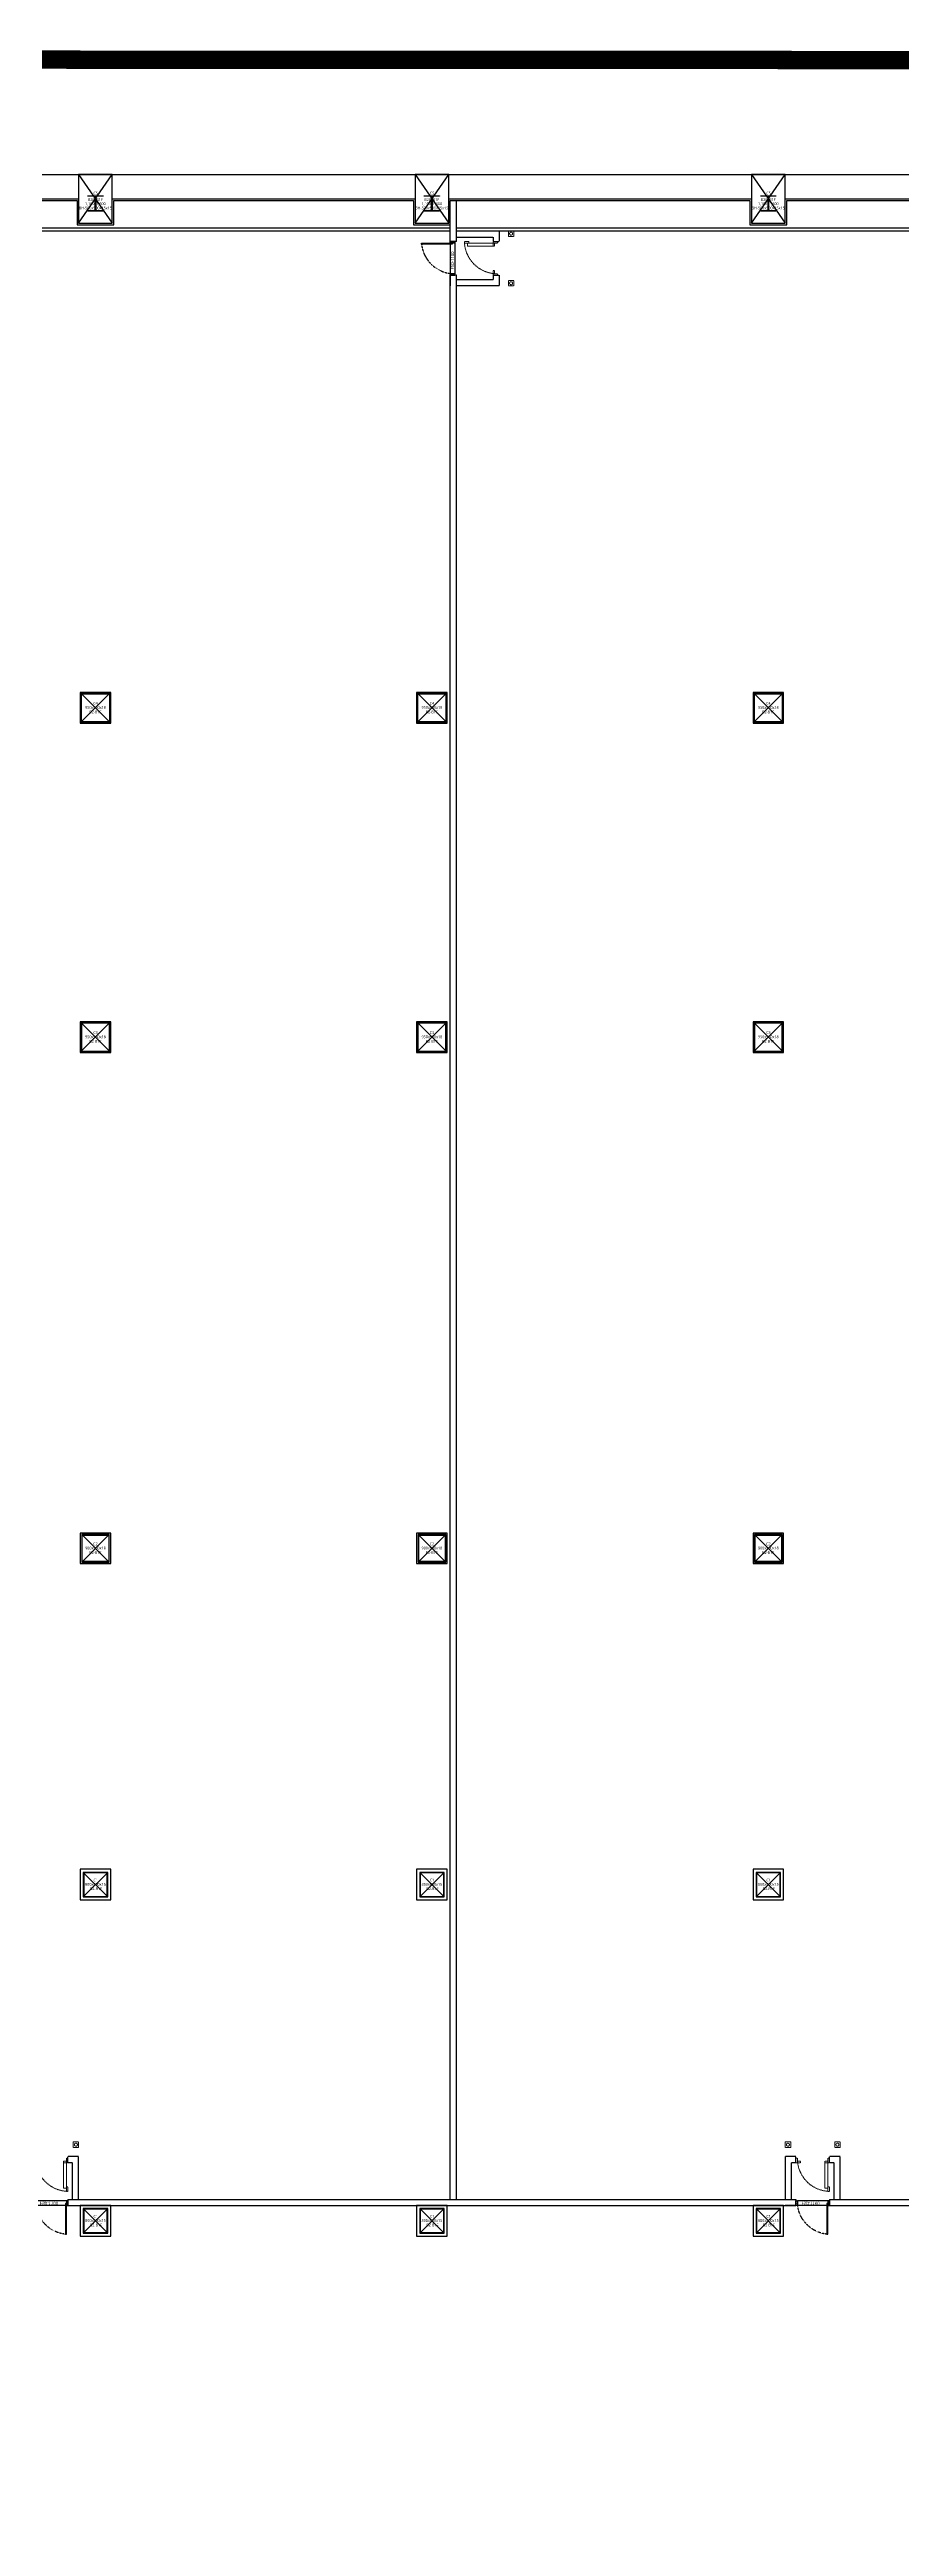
# Model space of a CAD drawing. Header units: millimetres. Extents: x -27408 to 60590, y 623 to 42257.
# Drawn here: x 57569 to 58114, y 17724 to 19309 of the extents above; entities that cross this region are included whole.
import ezdxf
from ezdxf.enums import TextEntityAlignment as Align

# ---------------------------------------------------------------- set-up
doc = ezdxf.new("R2010")
doc.units = ezdxf.units.MM
doc.header["$LTSCALE"] = 100
doc.header["$MEASUREMENT"] = 0
doc.header["$PDSIZE"] = -10
doc.linetypes.add('-HID', pattern=[2.5, 1.5, -1])
doc.linetypes.add('HID', pattern=[2.5, 1.5, -1])
doc.layers.get('0').update_dxf_attribs({"linetype": 'CONTINUOUS'})
doc.layers.get('Defpoints').update_dxf_attribs({"color": 171, "linetype": 'CONTINUOUS'})
doc.layers.add('#프레임 라인', color=189, linetype='CONTINUOUS', plot=False)
for name, color, linetype in [('DOOR', 4, 'CONTINUOUS'), ('DOOR ELE', 253, 'CONTINUOUS'), ('DOOR(OPEN ELE)', 5, 'CONTINUOUS'), ('ELE9', 9, 'CONTINUOUS'), ('FIN(패널-200글라스울64k)', 4, 'CONTINUOUS'), ('FIN(패널-T150 방열)', 9, 'CONTINUOUS'), ('STEEL', 5, 'CONTINUOUS'), ('단열패널-방열문(저온공사분)', 251, 'CONTINUOUS')]:
    doc.layers.add(name, color=color, linetype=linetype)
doc.styles.add('TE', font='malgun_0.ttf')
doc.styles.add('나눔바른고딕', font='NanumBarunGothic.ttf')

# ---------------------------------------------------------------- blocks, each defined once
blk = doc.blocks.new('C5-B2-B1F')
at = {"color": 0, "linetype": 'ByBlock', "ltscale": 0.5}
for p, q in [((-8, 85), (-250, 85)), ((-8, -385), (-8, 85)), ((250, 85), (8, 85)), ((8, 85), (8, -385)), ((-250, -385), (-8, -385)), ((8, -385), (250, -385))]:
    blk.add_line(p, q, dxfattribs=at)
blk.add_lwpolyline([(-550, -800), (550, -800), (550, 800), (-550, 800)], close=True)
for points in [[(-250, 85), (-250, 100), (250, 100), (250, 85)], [(250, -385), (250, -400), (-250, -400), (-250, -385)]]:
    blk.add_lwpolyline(points, dxfattribs=at)
at = {"layer": 'Defpoints', "ltscale": 10000}
for p, q in [((-550, -800), (550, 800)), ((-550, 800), (550, -800))]:
    blk.add_line(p, q, dxfattribs=at)
at = {"layer": 'Defpoints', "style": 'TE'}
for s, p in [('B2F~B1F', (-4, -70)), ('C5', (7, 142)), ('BH-500x500x15x15', (-4, -344)), ('1,100x1,600', (-4, -205))]:
    blk.add_text(s, height=90, dxfattribs=at).set_placement(p, align=Align.CENTER)
blk = doc.blocks.new('C3-B2-B1F')
at = {"layer": '#프레임 라인', "ltscale": 0.1}
blk.add_lwpolyline([(-500, -500), (500, -500), (500, 500), (-500, 500)], close=True, dxfattribs=at)
for points in [[(-475, -475), (475, -475), (475, 475), (-475, 475)], [(-457, -457), (457, -457), (457, 457), (-457, 457)]]:
    blk.add_lwpolyline(points, close=True)
at = {"layer": 'Defpoints', "ltscale": 10000}
for p, q in [((-475, -475), (475, 475)), ((475, -475), (-475, 475))]:
    blk.add_line(p, q, dxfattribs=at)
at = {"layer": 'Defpoints', "style": 'TE'}
for s, p in [('950x950x18', (0, -35)), ('C3', (0, 102)), ('B2-B1F', (-6, -182))]:
    blk.add_text(s, height=90, dxfattribs=at).set_placement(p, align=Align.CENTER)
blk = doc.blocks.new('*U221')
at = {"color": 0, "linetype": 'ByBlock'}
for p, q in [((450, 450), (-450, 450)), ((-450, 450), (-450, -450)), ((-432, 432), (432, 432)), ((-432, -432), (-432, 432)), ((432, 432), (432, -432)), ((450, -450), (450, 450)), ((-450, -450), (450, -450)), ((432, -432), (-432, -432))]:
    blk.add_line(p, q, dxfattribs=at)
at = {"layer": 'Defpoints'}
blk.add_point((0, 0), dxfattribs=at)
blk = doc.blocks.new('C2-B2-B1F')
at = {"layer": '#프레임 라인', "ltscale": 0.1}
blk.add_lwpolyline([(-500, -500), (500, -500), (500, 500), (-500, 500)], close=True, dxfattribs=at)
at = {"layer": 'Defpoints', "ltscale": 10000}
for p, q in [((-450, -450), (450, 450)), ((450, -450), (-450, 450))]:
    blk.add_line(p, q, dxfattribs=at)
at = {"ltscale": 0.1}
blk.add_blockref('*U221', (0, 0), dxfattribs=at)
at = {"layer": 'Defpoints', "style": 'TE'}
for s, p in [('900x900x18', (0, -35)), ('C2', (0, 102)), ('B2-B1F', (-6, -182))]:
    blk.add_text(s, height=90, dxfattribs=at).set_placement(p, align=Align.CENTER)
blk = doc.blocks.new('C1-B2-B1')
at = {"layer": '#프레임 라인', "ltscale": 0.1}
blk.add_lwpolyline([(-500, -500), (500, -500), (500, 500), (-500, 500)], close=True, dxfattribs=at)
for points in [[(-400, -400), (400, -400), (400, 400), (-400, 400)], [(-385, -385), (385, -385), (385, 385), (-385, 385)]]:
    blk.add_lwpolyline(points, close=True)
at = {"layer": 'Defpoints', "ltscale": 10000}
for p, q in [((-400, -400), (400, 400)), ((400, -400), (-400, 400))]:
    blk.add_line(p, q, dxfattribs=at)
at = {"layer": 'Defpoints', "style": 'TE'}
for s, p in [('800x800x15', (0, -35)), ('C1', (9, 102)), ('B2-B1F', (15, -182))]:
    blk.add_text(s, height=90, dxfattribs=at).set_placement(p, align=Align.CENTER)
blk = doc.blocks.new('*U229')
at = {"color": 0, "linetype": 'ByBlock'}
for p, q in [((475, 475), (-475, 475)), ((-475, 475), (-475, -475)), ((-457, 457), (457, 457)), ((-457, -457), (-457, 457)), ((457, 457), (457, -457)), ((475, -475), (475, 475)), ((-475, -475), (475, -475)), ((457, -457), (-457, -457))]:
    blk.add_line(p, q, dxfattribs=at)
at = {"layer": 'Defpoints'}
blk.add_point((0, 0), dxfattribs=at)
blk = doc.blocks.new('C4-B2-B1F')
at = {"layer": '#프레임 라인', "ltscale": 0.1}
blk.add_lwpolyline([(-500, -500), (500, -500), (500, 500), (-500, 500)], close=True, dxfattribs=at)
at = {"layer": 'Defpoints', "ltscale": 10000}
for p, q in [((-475, -475), (475, 475)), ((475, -475), (-475, 475))]:
    blk.add_line(p, q, dxfattribs=at)
at = {"ltscale": 0.1}
blk.add_blockref('*U229', (0, 0), dxfattribs=at)
at = {"layer": 'Defpoints', "style": 'TE'}
for s, p in [('950x950x18', (0, -35)), ('C4', (0, 102)), ('B2-B1F', (-6, -182))]:
    blk.add_text(s, height=90, dxfattribs=at).set_placement(p, align=Align.CENTER)
blk = doc.blocks.new('A$C48EA7C17')
at = {"layer": 'DOOR'}
for points in [[(965, 1088), (1000, 1088), (1000, 88), (965, 88)], [(-50, 0), (0, 0), (0, 150), (-50, 150)], [(1050, 0), (1000, 0), (1000, 150), (1050, 150)]]:
    blk.add_lwpolyline(points, close=True, dxfattribs=at)
at = {"layer": 'DOOR ELE', "ltscale": 0.1}
for points in [[(965, 150), (0, 150)], [(1000, 0), (0, 0)]]:
    blk.add_lwpolyline(points, dxfattribs=at)
at = {"layer": 'DOOR(OPEN ELE)', "linetype": 'HID', "ltscale": 0.05}
blk.add_arc((1084, 7), 1087, 96.27854, 175.76232, dxfattribs=at)
at = {"layer": 'Defpoints', "style": '나눔바른고딕'}
blk.add_text('FSD-1100', height=100, dxfattribs=at).set_placement((139, 28))
blk = doc.blocks.new('A$C236D454C')
at = {"layer": 'FIN(패널-200글라스울64k)', "ltscale": 1000}
for points in [[(0, 1112), (350, 1112)], [(350, 912), (0, 912)], [(350, 1112), (350, 912)], [(1450, 1112), (1450, 912)], [(1450, 1112), (1800, 1112)], [(1450, 912), (1800, 912)]]:
    blk.add_lwpolyline(points, dxfattribs=at)
at = {"layer": 'FIN(패널-T150 방열)', "linetype": '-HID', "ltscale": 0.1}
for points in [[(350, 2512), (0, 2512), (0, 1112)], [(350, 2312), (350, 2512)], [(1800, 1112), (1800, 2512), (1450, 2512)], [(1450, 2312), (1450, 2512)], [(350, 2312), (200, 2312), (200, 1112)], [(1600, 1112), (1600, 2312), (1450, 2312)]]:
    blk.add_lwpolyline(points, dxfattribs=at)
at = {"layer": 'STEEL', "linetype": '-HID', "lineweight": 0, "ltscale": 0.1}
for p, q in [((0, 2992), (180, 2992)), ((0, 2812), (0, 2992)), ((180, 2812), (0, 2812)), ((180, 2992), (180, 2812)), ((1620, 2992), (1800, 2992)), ((1620, 2812), (1620, 2992)), ((1800, 2812), (1620, 2812)), ((1800, 2992), (1800, 2812))]:
    blk.add_line(p, q, dxfattribs=at)
for centre in [(90, 2902), (1710, 2902)]:
    blk.add_circle(centre, 50, dxfattribs=at)
at = {"layer": '단열패널-방열문(저온공사분)', "linetype": '-HID', "lineweight": 0, "ltscale": 0.1}
for points in [[(350, 2462), (400, 2462), (400, 2312), (350, 2312)], [(1450, 2462), (1400, 2462), (1400, 2312), (1450, 2312)], [(500, 2312), (500, 2362), (400, 2362), (400, 2312)], [(1400, 2312), (1400, 2362), (1300, 2362), (1300, 2312)], [(1300, 1475), (1400, 1475), (1400, 2312), (1300, 2312)], [(1450, 1375), (1450, 1525), (1400, 1525), (1400, 1375)]]:
    blk.add_lwpolyline(points, close=True, dxfattribs=at)
blk.add_arc((1474, 2451), 1076, 184.02795, 268.07191, dxfattribs=at)
at = {"ltscale": 0.1, "xscale": -1, "rotation": 180}
blk.add_blockref('A$C48EA7C17', (400, 1062), dxfattribs=at)
blk = doc.blocks.new('B2FF')
at = {"layer": 'ELE9', "color": 253, "ltscale": 10, "const_width": 600}
blk.add_lwpolyline([(37359324.7, 647596.3), (37256431.7, 647586.4), (37163218.1, 647630.1)], dxfattribs=at)
at = {"layer": 'ELE9', "color": 253, "ltscale": 0.1}
for points in [[(37147911.4, 537696.3), (37124524.7, 591369.2), (37124524.7, 630346.3), (37174174.7, 630346.3), (37174174.7, 643846.3), (37351674.7, 643846.3), (37351674.7, 638946.3), (37355274.7, 638946.3), (37355274.7, 623346.3), (37351674.7, 623346.3)], [(37219524.7, 642996.3), (37229324.7, 642996.3), (37229324.7, 642196.3), (37230524.7, 642196.3), (37230524.7, 642996.3), (37240324.7, 642996.3), (37240324.7, 642196.3), (37241524.7, 642196.3), (37241524.7, 642996.3), (37251324.7, 642996.3), (37251324.7, 642196.3), (37252524.7, 642196.3), (37252524.7, 642996.3), (37262324.7, 642996.3)], [(37219474.7, 643046.3), (37229374.7, 643046.3)], [(37229374.7, 643046.3), (37229374.7, 642246.3), (37230474.7, 642246.3), (37230474.7, 643046.3)], [(37230474.7, 643046.3), (37240374.7, 643046.3)], [(37240374.7, 643046.3), (37240374.7, 642246.3), (37241474.7, 642246.3), (37241474.7, 643046.3)], [(37241474.7, 643046.3), (37251374.7, 643046.3)], [(37241524.7, 641646.3), (37241524.7, 642996.3)], [(37241724.7, 641646.3), (37241724.7, 642996.3)], [(37251374.7, 643046.3), (37251374.7, 642246.3), (37252474.7, 642246.3), (37252474.7, 643046.3)], [(37252474.7, 643046.3), (37262374.7, 643046.3)], [(37208774.7, 642096.3), (37241524.7, 642096.3)], [(37208774.7, 641996.3), (37241524.7, 641996.3)], [(37241724.7, 642096.3), (37274574.7, 642096.3)], [(37241724.7, 641996.3), (37274574.7, 641996.3)], [(37241524.7, 577596.3), (37241524.7, 640546.3)], [(37241724.7, 577596.3), (37241724.7, 640546.3)], [(37229024.7, 577596.3), (37252824.7, 577596.3)], [(37229024.7, 577396.3), (37252824.7, 577396.3)], [(37253924.7, 577596.3), (37274474.7, 577596.3)], [(37253924.7, 577396.3), (37274674.7, 577396.3), (37274674.7, 577596.3)]]:
    blk.add_lwpolyline(points, dxfattribs=at)
for name, p in [('C5-B2-B1F', (37229924.7, 643046.3)), ('C5-B2-B1F', (37240924.7, 643046.3)), ('C5-B2-B1F', (37251924.7, 643046.3)), ('C4-B2-B1F', (37229924.7, 626396.3)), ('C4-B2-B1F', (37240924.7, 626396.3)), ('C4-B2-B1F', (37251924.7, 626396.3)), ('C3-B2-B1F', (37229924.7, 615621.3)), ('C3-B2-B1F', (37240924.7, 615621.3)), ('C3-B2-B1F', (37251924.7, 615621.3)), ('C2-B2-B1F', (37229924.7, 598896.3)), ('C2-B2-B1F', (37240924.7, 598896.3)), ('C2-B2-B1F', (37251924.7, 598896.3)), ('C1-B2-B1', (37229924.7, 587896.3)), ('C1-B2-B1', (37240924.7, 587896.3)), ('C1-B2-B1', (37251924.7, 587896.3)), ('A$C236D454C', (37227574.7, 576483.8)), ('A$C236D454C', (37252474.7, 576483.8)), ('C1-B2-B1', (37229924.7, 576896.3)), ('C1-B2-B1', (37240924.7, 576896.3)), ('C1-B2-B1', (37251924.7, 576896.3))]:
    blk.add_blockref(name, p, dxfattribs=at)
at = {"layer": 'ELE9', "color": 253, "ltscale": 0.1, "xscale": -1, "rotation": 270}
blk.add_blockref('A$C236D454C', (37240612.2, 640196.3), dxfattribs=at)

msp = doc.modelspace()

# ---------------------------------------------------------------- block references
at = {"xscale": 0.01956471256889679, "yscale": 0.01956471256889679, "zscale": 0.01956471256889679}
msp.add_blockref('B2FF', (-670794.1, 6632.6), dxfattribs=at)

doc.saveas('drawing.dxf')
